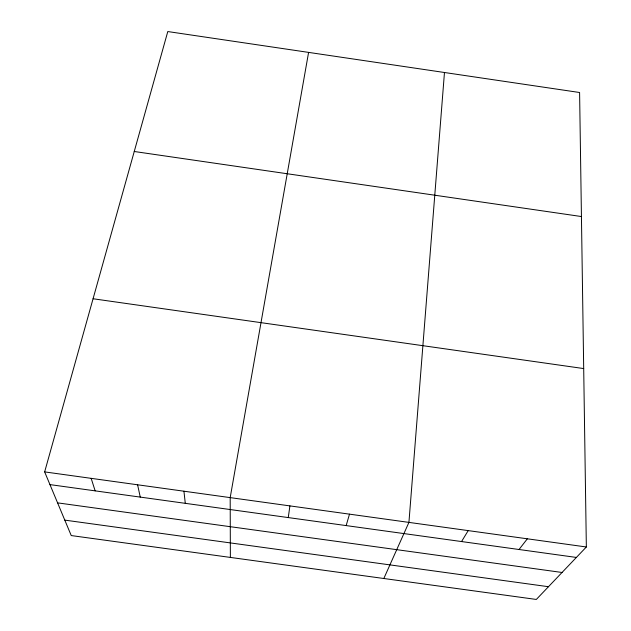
<?xml version="1.0" encoding="UTF-8"?>
<svg xmlns="http://www.w3.org/2000/svg" width="631" height="631" viewBox="0 0 631 631"><rect width="100%" height="100%" fill="white"/><g stroke="black" fill="none" stroke-linecap="round" stroke-linejoin="round"><path stroke-width="0.95" d="M444.469 72.502L408.927 522.389L383.829 578.501M288.264 517.578L289.913 505.896M308.591 52.389L230.189 497.614L230.37 557.418M44.651 471.901L167.791 31.55L579.597 92.505L586.349 546.982L536.326 599.45L71.24 535.561L44.651 471.901L586.349 546.982M346.159 525.591L349.495 514.155M461.545 541.556L468.21 530.608M519.029 549.506L527.35 538.803M57.579 502.86L562.04 572.475M64.796 520.118L548.473 586.712M49.959 484.608L576.379 557.441M93.072 298.755L583.699 368.567M134.245 151.495L581.435 216.543M91.164 478.345L95.147 490.863M137.597 484.782L140.256 497.102M183.936 491.202L185.285 503.333"/></g></svg>
